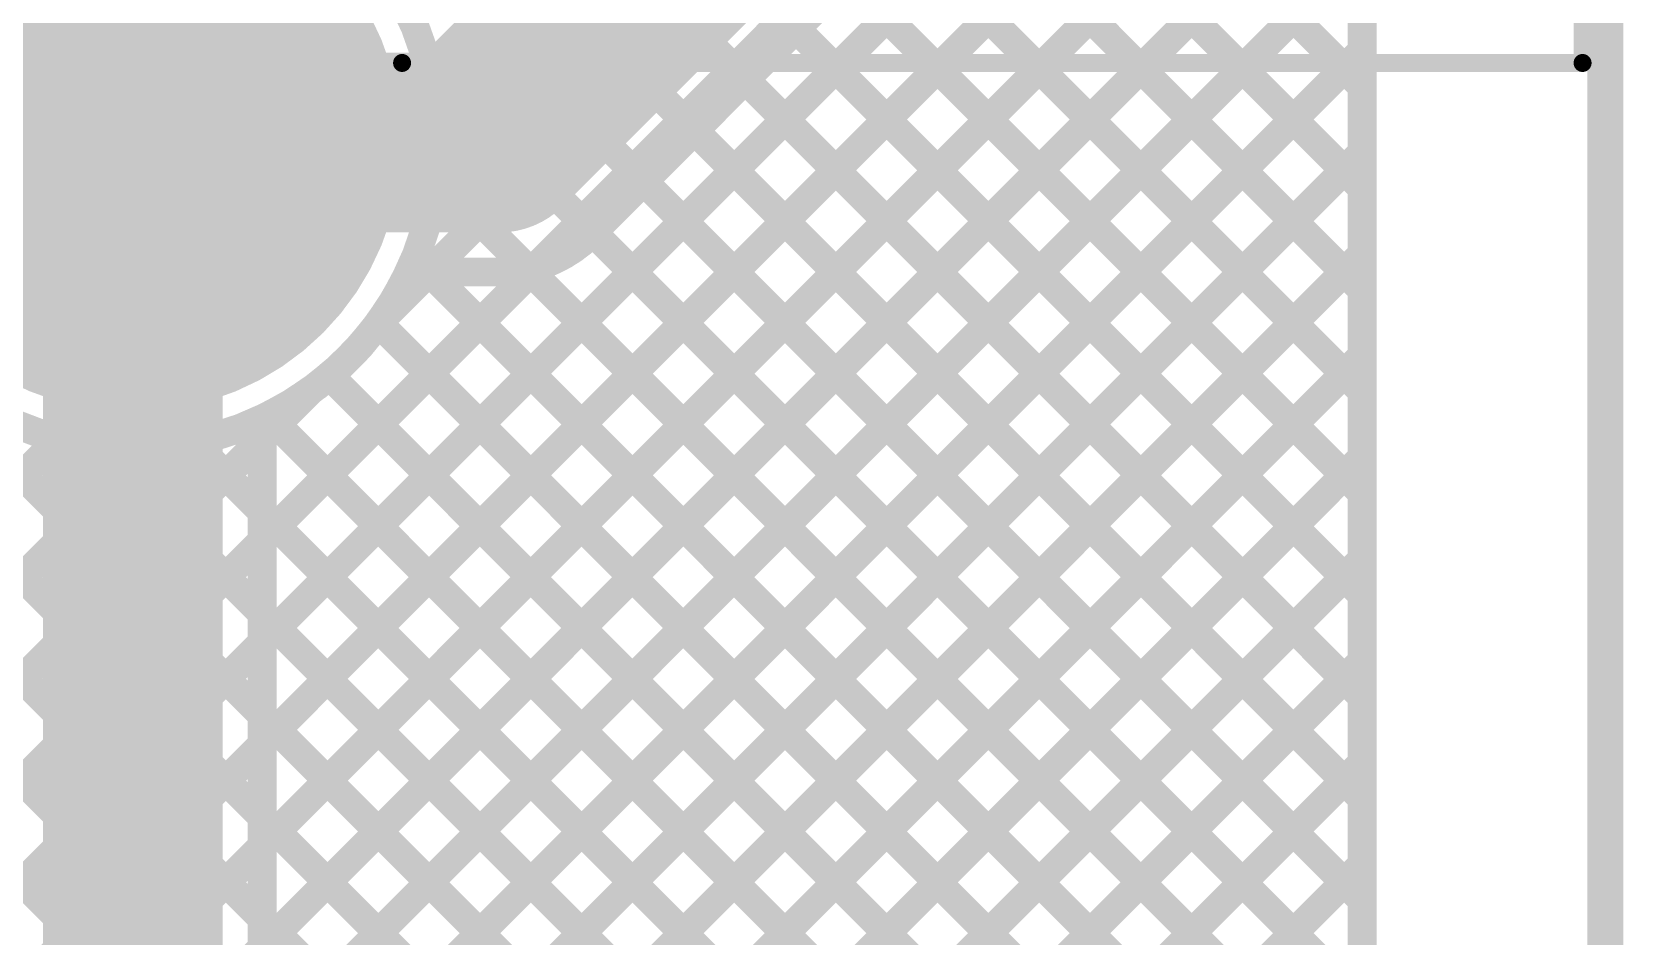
# Model space of a CAD drawing. Header units: millimetres. Extents: x 2.49 to 5.65, y 1.36 to 4.13.
# Drawn here: x 5.2069 to 5.6496, y 2.3043 to 2.5558 of the extents above; entities that cross this region are included whole.
import ezdxf

# ---------------------------------------------------------------- set-up
doc = ezdxf.new("R2010")
doc.units = ezdxf.units.MM
doc.header["$MEASUREMENT"] = 0
for name, color, linetype in [('BottomLayer', 5, 'Continuous'), ('BottomSolder', 6, 'Continuous'), ('Mechanical2', 216, 'Continuous'), ('MultiLayer', 9, 'Continuous'), ('PadHoleLayer', 156, 'Continuous'), ('TopLayer', 1, 'Continuous'), ('TopOverlay', 2, 'Continuous'), ('TopSolder', 216, 'Continuous')]:
    doc.layers.add(name, color=color, linetype=linetype)

# ---------------------------------------------------------------- blocks, each defined once
blk = doc.blocks.new('901_141A1011D10100_73')
at = {"layer": 'BottomLayer', "const_width": 0.07087}
blk.add_lwpolyline([(-0.25472, -0.10669, 1), (-0.18386, -0.10669, 1)], format="xyb", close=True, dxfattribs=at)
at = {"layer": 'BottomSolder', "const_width": 0.07487}
blk.add_lwpolyline([(-0.25672, -0.10669, 1), (-0.18186, -0.10669, 1)], format="xyb", close=True, dxfattribs=at)
at = {"layer": 'MultiLayer', "const_width": 0.07087}
blk.add_lwpolyline([(-0.25472, -0.10669, 1), (-0.18386, -0.10669, 1)], format="xyb", close=True, dxfattribs=at)
at = {"layer": 'PadHoleLayer', "const_width": 0.04528}
blk.add_lwpolyline([(-0.24193, -0.10669, 1), (-0.19665, -0.10669, 1)], format="xyb", close=True, dxfattribs=at)
at = {"layer": 'TopLayer', "const_width": 0.07087}
blk.add_lwpolyline([(-0.25472, -0.10669, 1), (-0.18386, -0.10669, 1)], format="xyb", close=True, dxfattribs=at)
at = {"layer": 'TopOverlay', "const_width": 0.005}
for points in [[(-0.19715, -0.18161), (-0.19715, -0.51)], [(-0.19715, -0.51), (0.28614, -0.51)]]:
    blk.add_lwpolyline(points, dxfattribs=at)
at = {"layer": 'TopOverlay', "const_width": 0.0025}
for points in [[(-0.1984, -0.18161, 1), (-0.1959, -0.18161, 1)], [(-0.1984, -0.51, 1), (-0.1959, -0.51, 1)], [(-0.1984, -0.51, 1), (-0.1959, -0.51, 1)]]:
    blk.add_lwpolyline(points, format="xyb", close=True, dxfattribs=at)
at = {"layer": 'TopSolder', "const_width": 0.07487}
blk.add_lwpolyline([(-0.25672, -0.10669, 1), (-0.18186, -0.10669, 1)], format="xyb", close=True, dxfattribs=at)

msp = doc.modelspace()

# ---------------------------------------------------------------- linework, layer by layer
at = {"layer": 'BottomLayer'}
for points, const_width in [([(5.577, 3.8819), (5.577, 1.61219)], 0.008), ([(4.84999, 2.78676), (5.577, 2.05975)], 0.008), ([(4.84999, 2.75848), (5.577, 2.03147)], 0.008), ([(4.84999, 2.73019), (5.577, 2.00319)], 0.008), ([(4.84999, 2.70191), (5.577, 1.9749)], 0.008), ([(4.87142, 1.98642), (5.577, 2.692)], 0.008), ([(4.84999, 2.67362), (5.577, 1.94662)], 0.008), ([(4.92327, 2.00999), (5.577, 2.66372)], 0.008), ([(5.453, 2.66459), (5.577, 2.54059)], 0.008), ([(4.94868, 2.00711), (5.577, 2.63543)], 0.008), ([(5.453, 2.6363), (5.577, 2.5123)], 0.008), ([(5.337, 2.525), (5.417, 2.605)], 0.05), ([(5.453, 2.60802), (5.577, 2.48402)], 0.008), ([(4.96463, 1.99478), (5.577, 2.60715)], 0.008), ([(5.235, 2.525), (5.235, 2.60587)], 0.01), ([(5.44725, 2.58548), (5.577, 2.45573)], 0.008), ([(4.97334, 1.97521), (5.577, 2.57887)], 0.008), ([(5.3625, 2.49959), (5.44241, 2.5795)], 0.008), ([(5.43368, 2.57077), (5.577, 2.42745)], 0.008), ([(5.41954, 2.55663), (5.577, 2.39917)], 0.008), ([(4.95492, 1.9285), (5.577, 2.55058)], 0.008), ([(5.235, 2.525), (5.337, 2.525)], 0.05), ([(5.4054, 2.54248), (5.577, 2.37088)], 0.008), ([(5.39125, 2.52834), (5.577, 2.3426)], 0.008), ([(5.15413, 2.525), (5.235, 2.525)], 0.01), ([(5.235, 2.44413), (5.235, 2.525)], 0.01), ([(4.96936, 1.91465), (5.577, 2.5223)], 0.008), ([(5.37711, 2.5142), (5.577, 2.31431)], 0.008), ([(5.36297, 2.50006), (5.577, 2.28603)], 0.008), ([(4.97672, 1.89373), (5.577, 2.49401)], 0.008), ([(4.85877, 2.00206), (5.34718, 2.49047)], 0.008), ([(5.30395, 2.47552), (5.31743, 2.489)], 0.008), ([(5.31185, 2.489), (5.337, 2.489)], 0.008), ([(5.31746, 2.489), (5.577, 2.22946)], 0.008), ([(5.34487, 2.48987), (5.577, 2.25774)], 0.008), ([(5.3034, 2.47477), (5.577, 2.20118)], 0.008), ([(4.56127, 1.45), (5.577, 2.46573)], 0.008), ([(5.28974, 2.46015), (5.577, 2.17289)], 0.008), ([(4.84999, 2.02156), (5.28448, 2.45605)], 0.008), ([(5.27266, 2.44895), (5.577, 2.14461)], 0.008), ([(4.84999, 2.07813), (5.21451, 2.44265)], 0.008), ([(4.84999, 2.04985), (5.24045, 2.44031)], 0.008), ([(5.22422, 2.44082), (5.577, 2.08804)], 0.008), ([(5.25156, 2.44176), (5.577, 2.11632)], 0.008), ([(4.58956, 1.45), (5.577, 2.43744)], 0.008), ([(4.61784, 1.45), (5.577, 2.40916)], 0.008), ([(4.64612, 1.45), (5.577, 2.38088)], 0.008), ([(5.0847, 1.86029), (5.577, 2.35259)], 0.008), ([(5.1204, 1.86771), (5.577, 2.32431)], 0.008)]:
    msp.add_lwpolyline(points, dxfattribs=dict(at, const_width=const_width))
at = {"layer": 'BottomLayer', "const_width": 0.008}
for points in [[(5.31185, 2.489, -4.49218), (5.31185, 2.561)], [(5.3625, 2.49959, -0.199396), (5.337, 2.489)], [(5.36246, 2.49954, -0.198912), (5.337, 2.489)]]:
    msp.add_lwpolyline(points, format="xyb", dxfattribs=at)
at = {"layer": 'BottomLayer'}
for points, const_width in [([(5.41754, 2.55663, 1), (5.42154, 2.55663, 1)], 0.004), ([(5.575, 2.55058, 1), (5.579, 2.55058, 1)], 0.004), ([(5.2225, 2.525, 1), (5.2475, 2.525, 1)], 0.025), ([(5.3245, 2.525, 1), (5.3495, 2.525, 1)], 0.025), ([(5.3245, 2.525, 1), (5.3495, 2.525, 1)], 0.025), ([(5.4034, 2.54248, 1), (5.4074, 2.54248, 1)], 0.004), ([(5.575, 2.54059, 1), (5.579, 2.54059, 1)], 0.004), ([(5.38925, 2.52834, 1), (5.39325, 2.52834, 1)], 0.004), ([(5.2325, 2.525, 1), (5.2375, 2.525, 1)], 0.005), ([(5.2325, 2.525, 1), (5.2375, 2.525, 1)], 0.005), ([(5.2325, 2.525, 1), (5.2375, 2.525, 1)], 0.005), ([(5.575, 2.5223, 1), (5.579, 2.5223, 1)], 0.004), ([(5.37511, 2.5142, 1), (5.37911, 2.5142, 1)], 0.004), ([(5.575, 2.5123, 1), (5.579, 2.5123, 1)], 0.004), ([(5.36046, 2.49954, 1), (5.36446, 2.49954, 1)], 0.004), ([(5.3605, 2.49959, 1), (5.3645, 2.49959, 1)], 0.004), ([(5.3605, 2.49959, 1), (5.3645, 2.49959, 1)], 0.004), ([(5.36097, 2.50006, 1), (5.36497, 2.50006, 1)], 0.004), ([(5.575, 2.49401, 1), (5.579, 2.49401, 1)], 0.004), ([(5.30985, 2.489, 1), (5.31385, 2.489, 1)], 0.004), ([(5.30985, 2.489, 1), (5.31385, 2.489, 1)], 0.004), ([(5.31543, 2.489, 1), (5.31943, 2.489, 1)], 0.004), ([(5.31546, 2.489, 1), (5.31946, 2.489, 1)], 0.004), ([(5.335, 2.489, 1), (5.339, 2.489, 1)], 0.004), ([(5.335, 2.489, 1), (5.339, 2.489, 1)], 0.004), ([(5.335, 2.489, 1), (5.339, 2.489, 1)], 0.004), ([(5.34287, 2.48987, 1), (5.34687, 2.48987, 1)], 0.004), ([(5.34518, 2.49047, 1), (5.34918, 2.49047, 1)], 0.004), ([(5.575, 2.48402, 1), (5.579, 2.48402, 1)], 0.004), ([(5.30195, 2.47552, 1), (5.30595, 2.47552, 1)], 0.004), ([(5.3014, 2.47477, 1), (5.30541, 2.47477, 1)], 0.004), ([(5.575, 2.46573, 1), (5.579, 2.46573, 1)], 0.004), ([(5.28774, 2.46015, 1), (5.29174, 2.46015, 1)], 0.004), ([(5.28248, 2.45605, 1), (5.28648, 2.45605, 1)], 0.004), ([(5.575, 2.45573, 1), (5.579, 2.45573, 1)], 0.004), ([(5.27066, 2.44895, 1), (5.27466, 2.44895, 1)], 0.004), ([(5.2325, 2.44413, 1), (5.2375, 2.44413, 1)], 0.005), ([(5.21251, 2.44265, 1), (5.21651, 2.44265, 1)], 0.004), ([(5.22222, 2.44082, 1), (5.22622, 2.44082, 1)], 0.004), ([(5.23845, 2.44031, 1), (5.24245, 2.44031, 1)], 0.004), ([(5.24956, 2.44176, 1), (5.25356, 2.44176, 1)], 0.004), ([(5.575, 2.43744, 1), (5.579, 2.43744, 1)], 0.004), ([(5.575, 2.42745, 1), (5.579, 2.42745, 1)], 0.004), ([(5.575, 2.40916, 1), (5.579, 2.40916, 1)], 0.004), ([(5.575, 2.39917, 1), (5.579, 2.39917, 1)], 0.004), ([(5.575, 2.38088, 1), (5.579, 2.38088, 1)], 0.004), ([(5.575, 2.37088, 1), (5.579, 2.37088, 1)], 0.004), ([(5.575, 2.35259, 1), (5.579, 2.35259, 1)], 0.004), ([(5.575, 2.3426, 1), (5.579, 2.3426, 1)], 0.004), ([(5.575, 2.32431, 1), (5.579, 2.32431, 1)], 0.004), ([(5.575, 2.31431, 1), (5.579, 2.31431, 1)], 0.004)]:
    msp.add_lwpolyline(points, format="xyb", close=True, dxfattribs=dict(at, const_width=const_width))
at = {"layer": 'Mechanical2', "const_width": 0.01}
msp.add_lwpolyline([(5.64461, 1.36909), (5.64461, 4.125)], dxfattribs=at)
at = {"layer": 'TopLayer'}
for points, const_width in [([(5.577, 3.8819), (5.577, 1.61219)], 0.008), ([(5.296, 2.82159), (5.577, 2.54059)], 0.008), ([(5.31735, 2.54549), (5.577, 2.80514)], 0.008), ([(5.296, 2.7933), (5.577, 2.5123)], 0.008), ([(5.31969, 2.51955), (5.577, 2.77686)], 0.008), ([(5.296, 2.76502), (5.577, 2.48402)], 0.008), ([(5.18788, 2.76), (5.577, 2.37088)], 0.008), ([(5.21617, 2.76), (5.577, 2.39917)], 0.008), ([(5.24445, 2.76), (5.577, 2.42745)], 0.008), ([(5.27273, 2.76), (5.577, 2.45573)], 0.008), ([(5.17053, 2.74906), (5.577, 2.3426)], 0.008), ([(5.30395, 2.47552), (5.577, 2.74857)], 0.008), ([(5.16622, 2.72509), (5.577, 2.31431)], 0.008), ([(5.271, 2.41429), (5.577, 2.72029)], 0.008), ([(5.271, 2.386), (5.577, 2.692)], 0.008), ([(5.271, 2.35772), (5.577, 2.66372)], 0.008), ([(5.271, 2.32943), (5.577, 2.63543)], 0.008), ([(5.235, 2.525), (5.235, 2.60587)], 0.01), ([(5.271, 2.30115), (5.577, 2.60715)], 0.008), ([(5.271, 2.27287), (5.577, 2.57887)], 0.008), ([(5.271, 2.24458), (5.577, 2.55058)], 0.008), ([(5.235, 1.89844), (5.235, 2.525)], 0.05), ([(5.31729, 2.54573), (5.577, 2.28603)], 0.008), ([(5.15413, 2.525), (5.235, 2.525)], 0.01), ([(5.235, 2.525), (5.31587, 2.525)], 0.01), ([(5.271, 2.2163), (5.577, 2.5223)], 0.008), ([(5.31932, 2.51542), (5.577, 2.25774)], 0.008), ([(5.271, 2.18801), (5.577, 2.49401)], 0.008), ([(5.31356, 2.4929), (5.577, 2.22946)], 0.008), ([(5.3034, 2.47477), (5.577, 2.20118)], 0.008), ([(5.271, 2.15973), (5.577, 2.46573)], 0.008), ([(5.28974, 2.46015), (5.577, 2.17289)], 0.008), ([(5.271, 2.44257), (5.28448, 2.45605)], 0.008), ([(5.27266, 2.44895), (5.577, 2.14461)], 0.008), ([(5.271, 1.89844), (5.271, 2.44815)], 0.008), ([(5.271, 2.13144), (5.577, 2.43744)], 0.008), ([(5.271, 2.42232), (5.577, 2.11632)], 0.008), ([(5.271, 2.10316), (5.577, 2.40916)], 0.008), ([(5.271, 2.39404), (5.577, 2.08804)], 0.008), ([(5.271, 2.07488), (5.577, 2.38088)], 0.008), ([(5.271, 2.36575), (5.577, 2.05975)], 0.008), ([(5.271, 2.04659), (5.577, 2.35259)], 0.008), ([(5.271, 2.33747), (5.577, 2.03147)], 0.008), ([(5.271, 2.01831), (5.577, 2.32431)], 0.008), ([(5.271, 2.30919), (5.577, 2.00319)], 0.008)]:
    msp.add_lwpolyline(points, dxfattribs=dict(at, const_width=const_width))
at = {"layer": 'TopLayer', "const_width": 0.008}
for points in [[(5.199, 2.44815, -1.820877), (5.31987, 2.525)], [(5.31987, 2.525, -0.291001), (5.271, 2.44815)]]:
    msp.add_lwpolyline(points, format="xyb", dxfattribs=at)
at = {"layer": 'TopLayer'}
for points, const_width in [([(5.575, 2.55058, 1), (5.579, 2.55058, 1)], 0.004), ([(5.2225, 2.525, 1), (5.2475, 2.525, 1)], 0.025), ([(5.31529, 2.54573, 1), (5.31929, 2.54573, 1)], 0.004), ([(5.31535, 2.54549, 1), (5.31935, 2.54549, 1)], 0.004), ([(5.575, 2.54059, 1), (5.579, 2.54059, 1)], 0.004), ([(5.2325, 2.525, 1), (5.2375, 2.525, 1)], 0.005), ([(5.2325, 2.525, 1), (5.2375, 2.525, 1)], 0.005), ([(5.2325, 2.525, 1), (5.2375, 2.525, 1)], 0.005), ([(5.31337, 2.525, 1), (5.31837, 2.525, 1)], 0.005), ([(5.31787, 2.525, 1), (5.32187, 2.525, 1)], 0.004), ([(5.31787, 2.525, 1), (5.32187, 2.525, 1)], 0.004), ([(5.31769, 2.51955, 1), (5.32169, 2.51955, 1)], 0.004), ([(5.575, 2.5223, 1), (5.579, 2.5223, 1)], 0.004), ([(5.31732, 2.51542, 1), (5.32132, 2.51542, 1)], 0.004), ([(5.575, 2.5123, 1), (5.579, 2.5123, 1)], 0.004), ([(5.31156, 2.4929, 1), (5.31556, 2.4929, 1)], 0.004), ([(5.575, 2.49401, 1), (5.579, 2.49401, 1)], 0.004), ([(5.575, 2.48402, 1), (5.579, 2.48402, 1)], 0.004), ([(5.30195, 2.47552, 1), (5.30595, 2.47552, 1)], 0.004), ([(5.3014, 2.47477, 1), (5.30541, 2.47477, 1)], 0.004), ([(5.575, 2.46573, 1), (5.579, 2.46573, 1)], 0.004), ([(5.28774, 2.46015, 1), (5.29174, 2.46015, 1)], 0.004), ([(5.28248, 2.45605, 1), (5.28648, 2.45605, 1)], 0.004), ([(5.575, 2.45573, 1), (5.579, 2.45573, 1)], 0.004), ([(5.27066, 2.44895, 1), (5.27466, 2.44895, 1)], 0.004), ([(5.269, 2.44815, 1), (5.273, 2.44815, 1)], 0.004), ([(5.269, 2.44815, 1), (5.273, 2.44815, 1)], 0.004), ([(5.269, 2.44257, 1), (5.273, 2.44257, 1)], 0.004), ([(5.575, 2.43744, 1), (5.579, 2.43744, 1)], 0.004), ([(5.575, 2.42745, 1), (5.579, 2.42745, 1)], 0.004), ([(5.269, 2.42232, 1), (5.273, 2.42232, 1)], 0.004), ([(5.269, 2.41429, 1), (5.273, 2.41429, 1)], 0.004), ([(5.575, 2.40916, 1), (5.579, 2.40916, 1)], 0.004), ([(5.575, 2.39917, 1), (5.579, 2.39917, 1)], 0.004), ([(5.269, 2.39404, 1), (5.273, 2.39404, 1)], 0.004), ([(5.269, 2.386, 1), (5.273, 2.386, 1)], 0.004), ([(5.575, 2.38088, 1), (5.579, 2.38088, 1)], 0.004), ([(5.575, 2.37088, 1), (5.579, 2.37088, 1)], 0.004), ([(5.269, 2.36575, 1), (5.273, 2.36575, 1)], 0.004), ([(5.269, 2.35772, 1), (5.273, 2.35772, 1)], 0.004), ([(5.575, 2.35259, 1), (5.579, 2.35259, 1)], 0.004), ([(5.575, 2.3426, 1), (5.579, 2.3426, 1)], 0.004), ([(5.269, 2.33747, 1), (5.273, 2.33747, 1)], 0.004), ([(5.269, 2.32943, 1), (5.273, 2.32943, 1)], 0.004), ([(5.575, 2.32431, 1), (5.579, 2.32431, 1)], 0.004), ([(5.575, 2.31431, 1), (5.579, 2.31431, 1)], 0.004), ([(5.269, 2.30919, 1), (5.273, 2.30919, 1)], 0.004), ([(5.269, 2.30115, 1), (5.273, 2.30115, 1)], 0.004)]:
    msp.add_lwpolyline(points, format="xyb", close=True, dxfattribs=dict(at, const_width=const_width))

# ---------------------------------------------------------------- block references
at = {"rotation": 90}
msp.add_blockref('901_141A1011D10100_73', (5.12831, 2.74429), dxfattribs=at)

doc.saveas('drawing.dxf')
